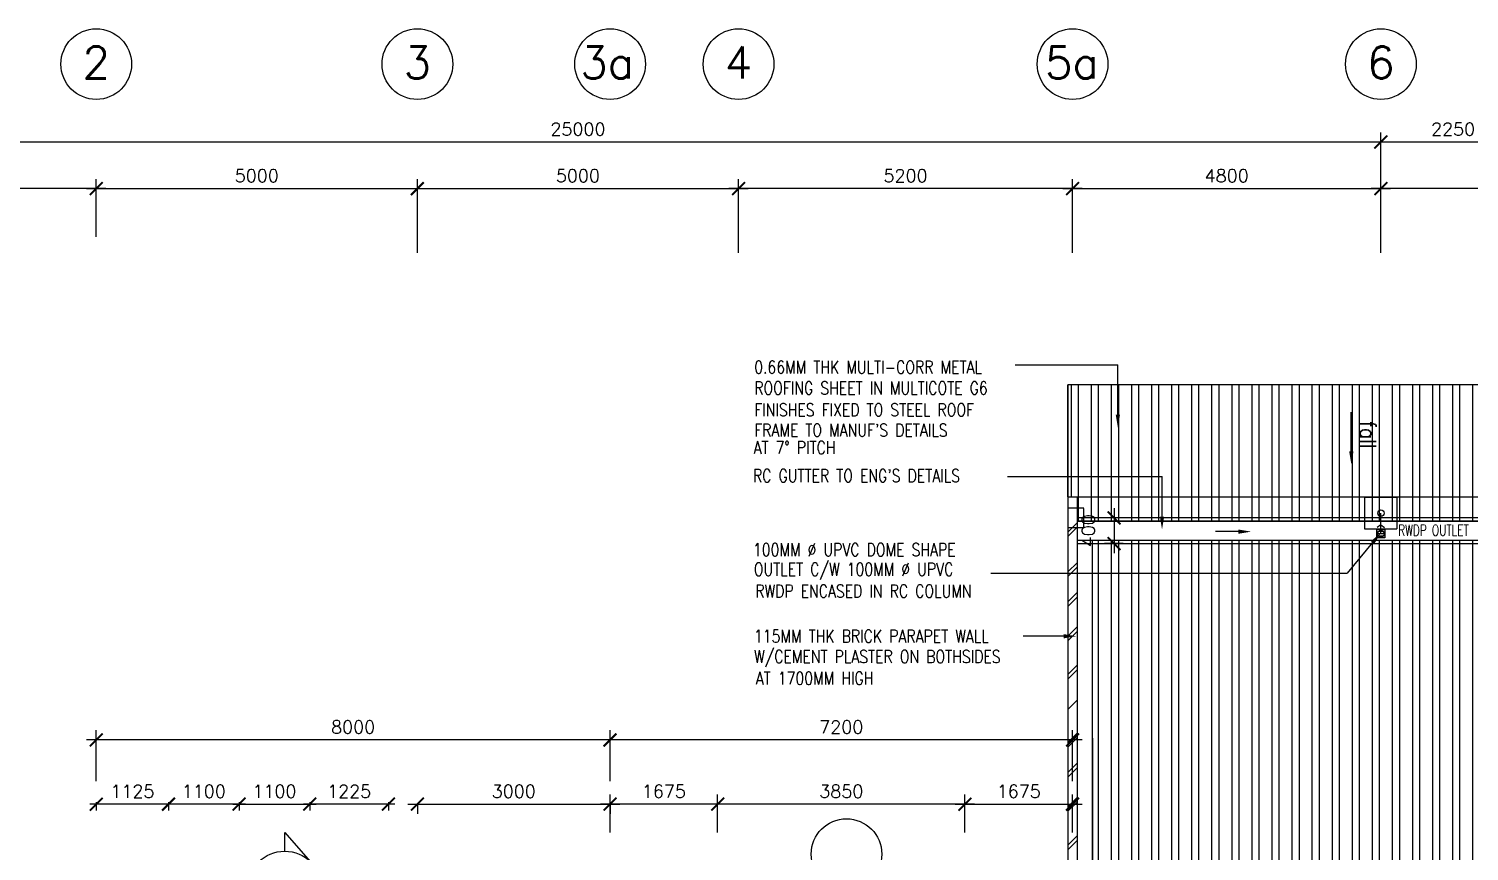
# Model space of a CAD drawing. Extents: x 2266480 to 2405436, y -858634 to -757865.
# Drawn here: x 2283970 to 2306394, y -781690 to -768880 of the extents above; entities that cross this region are included whole.
import ezdxf

# ---------------------------------------------------------------- set-up
doc = ezdxf.new("R2010")
doc.units = 0
doc.header["$LTSCALE"] = 10
doc.header["$MEASUREMENT"] = 0
doc.linetypes.add('DIVIDE', pattern=[1.25, 0.5, -0.25, 0, -0.25, 0, -0.25])
doc.linetypes.add('HIDDEN', pattern=[0.375, 0.25, -0.125])
doc.layers.get('0').update_dxf_attribs({"linetype": 'CONTINUOUS'})
doc.layers.get('DEFPOINTS').update_dxf_attribs({"linetype": 'CONTINUOUS'})
for name, color, linetype in [('AR', 7, 'CONTINUOUS'), ('BEAM', 1, 'HIDDEN'), ('DIM', 7, 'CONTINUOUS'), ('FFL', 7, 'CONTINUOUS'), ('FIT', 5, 'CONTINUOUS'), ('FLASH', 35, 'CONTINUOUS'), ('GRID-T', 7, 'CONTINUOUS'), ('H', 1, 'CONTINUOUS'), ('hatch', 7, 'CONTINUOUS'), ('hatchb', 251, 'CONTINUOUS'), ('LINE', 7, 'CONTINUOUS'), ('PIPE', 5, 'DIVIDE'), ('ROOF', 7, 'CONTINUOUS'), ('RWDP', 145, 'CONTINUOUS'), ('SPEC', 7, 'CONTINUOUS'), ('T25', 7, 'CONTINUOUS'), ('WALL', 2, 'CONTINUOUS'), ('WP', 50, 'DIVIDE')]:
    doc.layers.add(name, color=color, linetype=linetype)
doc.styles.add('ROMANS', font='romans')
doc.styles.get("Standard").update_dxf_attribs({"font": 'ROMANS.SHX'})
doc.dimstyles.new('STANDARD$0', dxfattribs={"dimscale": 0, "dimtxt": 8, "dimasz": 6, "dimexe": 1, "dimexo": 1, "dimgap": 3, "dimtad": 1, "dimdec": 0, "dimlfac": -1, "dimrnd": 1, "dimzin": 0, "dimdsep": 46, "dimtxsty": 'Standard', "dimcen": 0, "dimclrd": 5, "dimclre": 250, "dimadec": 0, "dimazin": 0, "dimtfac": 1, "dimtdec": 4, "dimtofl": 0, "dimtmove": 0, "dimatfit": 3, "dimfxl": 1, "dimtolj": 1, "dimtzin": 0, "dimarcsym": 0})

# ---------------------------------------------------------------- blocks, each defined once
blk = doc.blocks.new('_ARCHTICK')
at = {"color": 0, "linetype": 'ByBlock', "const_width": 0.15}
blk.add_lwpolyline([(-0.5, -0.5), (0.5, 0.5)], dxfattribs=at)
blk = doc.blocks.new('*D95')
at = {"layer": 'DEFPOINTS', "color": 0, "transparency": 16777216}
for p in [(2285019, -779957), (2285019, -780751), (2293019, -780751)]:
    blk.add_point(p, dxfattribs=at)
at = {"layer": 'DIM', "color": 7, "lineweight": -2, "transparency": 16777216}
for p, q in [((2285019, -780601), (2285019, -779807)), ((2293019, -780601), (2293019, -779807)), ((2293169, -779957), (2284869, -779957))]:
    blk.add_line(p, q, dxfattribs=at)
at = {"layer": 'DIM', "color": 7, "lineweight": -2, "transparency": 16777216, "xscale": 200, "yscale": 200, "zscale": 200, "rotation": 180}
blk.add_blockref('_ARCHTICK', (2285019, -779957), dxfattribs=at)
at = {"layer": 'DIM', "color": 7, "lineweight": -2, "transparency": 16777216, "xscale": 200, "yscale": 200, "zscale": 200}
blk.add_blockref('_ARCHTICK', (2293019, -779957), dxfattribs=at)
at = {"layer": 'DIM', "color": 7, "transparency": 16777216, "insert": (2289019, -779757), "char_height": 200, "attachment_point": 5, "style": 'ROMANS'}
blk.add_mtext('\\A1;8000', dxfattribs=at)
blk = doc.blocks.new('*D96')
at = {"layer": 'DEFPOINTS', "color": 0, "transparency": 16777216}
for p in [(2290019, -780825), (2293019, -780825), (2293019, -780957)]:
    blk.add_point(p, dxfattribs=at)
at = {"layer": 'DIM', "color": 7, "lineweight": -2, "transparency": 16777216}
for p, q in [((2289869, -780957), (2293169, -780957)), ((2290019, -780975), (2290019, -781107)), ((2293019, -780975), (2293019, -781107))]:
    blk.add_line(p, q, dxfattribs=at)
at = {"layer": 'DIM', "color": 7, "lineweight": -2, "transparency": 16777216, "xscale": 200, "yscale": 200, "zscale": 200, "rotation": 180}
blk.add_blockref('_ARCHTICK', (2290019, -780957), dxfattribs=at)
at = {"layer": 'DIM', "color": 7, "lineweight": -2, "transparency": 16777216, "xscale": 200, "yscale": 200, "zscale": 200}
blk.add_blockref('_ARCHTICK', (2293019, -780957), dxfattribs=at)
at = {"layer": 'DIM', "color": 7, "transparency": 16777216, "insert": (2291519, -780757), "char_height": 200, "attachment_point": 5, "style": 'ROMANS'}
blk.add_mtext('\\A1;3000', dxfattribs=at)
blk = doc.blocks.new('*D99')
at = {"layer": 'DEFPOINTS', "color": 0, "transparency": 16777216}
for p in [(2293019, -779957), (2293019, -780751), (2300219, -780751)]:
    blk.add_point(p, dxfattribs=at)
at = {"layer": 'DIM', "color": 7, "lineweight": -2, "transparency": 16777216}
for p, q in [((2293019, -780601), (2293019, -779807)), ((2300219, -780601), (2300219, -779807)), ((2300369, -779957), (2292869, -779957))]:
    blk.add_line(p, q, dxfattribs=at)
at = {"layer": 'DIM', "color": 7, "lineweight": -2, "transparency": 16777216, "xscale": 200, "yscale": 200, "zscale": 200}
for p, rotation in [((2293019, -779957), 179.9999999999982), ((2300219, -779957), 359.9999999999982)]:
    blk.add_blockref('_ARCHTICK', p, dxfattribs=dict(at, rotation=rotation))
at = {"layer": 'DIM', "color": 7, "transparency": 16777216, "insert": (2296619, -779757), "char_height": 200, "attachment_point": 5, "style": 'ROMANS'}
blk.add_mtext('\\A1;7200', dxfattribs=at)
blk = doc.blocks.new('*D151')
at = {"layer": 'DEFPOINTS', "color": 0, "transparency": 16777216}
for p in [(2305019, -770644), (2305019, -771835), (2307269, -771835)]:
    blk.add_point(p, dxfattribs=at)
at = {"layer": 'DIM', "color": 7, "lineweight": -2, "transparency": 16777216}
for p, q in [((2305019, -771685), (2305019, -770494)), ((2307269, -771685), (2307269, -770494)), ((2307419, -770644), (2304869, -770644))]:
    blk.add_line(p, q, dxfattribs=at)
at = {"layer": 'DIM', "color": 7, "lineweight": -2, "transparency": 16777216, "xscale": 200, "yscale": 200, "zscale": 200}
for p, rotation in [((2305019, -770644), 180.0000000117542), ((2307269, -770644), 1.175419761523244e-08)]:
    blk.add_blockref('_ARCHTICK', p, dxfattribs=dict(at, rotation=rotation))
at = {"layer": 'DIM', "color": 7, "transparency": 16777216, "insert": (2306144, -770444), "char_height": 200, "attachment_point": 5, "rotation": 0, "style": 'ROMANS'}
blk.add_mtext('\\A1;2250', dxfattribs=at)
blk = doc.blocks.new('*D152')
at = {"layer": 'DEFPOINTS', "color": 0, "transparency": 16777216}
for p in [(2280019, -770644), (2280019, -772191), (2305019, -772191)]:
    blk.add_point(p, dxfattribs=at)
at = {"layer": 'DIM', "color": 7, "lineweight": -2, "transparency": 16777216}
for p, q in [((2280019, -772041), (2280019, -770494)), ((2305019, -772041), (2305019, -770494)), ((2305169, -770644), (2279869, -770644))]:
    blk.add_line(p, q, dxfattribs=at)
at = {"layer": 'DIM', "color": 7, "lineweight": -2, "transparency": 16777216, "xscale": 200, "yscale": 200, "zscale": 200}
for p, rotation in [((2280019, -770644), 180.0000000117521), ((2305019, -770644), 1.175219921378812e-08)]:
    blk.add_blockref('_ARCHTICK', p, dxfattribs=dict(at, rotation=rotation))
at = {"layer": 'DIM', "color": 7, "transparency": 16777216, "insert": (2292519, -770444), "char_height": 200, "attachment_point": 5, "rotation": 0, "style": 'ROMANS'}
blk.add_mtext('\\A1;25000', dxfattribs=at)
blk = doc.blocks.new('*D153')
at = {"layer": 'DEFPOINTS', "color": 0, "transparency": 16777216}
for p in [(2305019, -771370), (2300219, -772521), (2305019, -772521)]:
    blk.add_point(p, dxfattribs=at)
at = {"layer": 'DIM', "color": 7, "lineweight": -2, "transparency": 16777216}
for p, q in [((2300069, -771370), (2305169, -771370)), ((2300219, -772371), (2300219, -771220)), ((2305019, -772371), (2305019, -771220))]:
    blk.add_line(p, q, dxfattribs=at)
at = {"layer": 'DIM', "color": 7, "lineweight": -2, "transparency": 16777216, "xscale": 200, "yscale": 200, "zscale": 200, "rotation": 180}
blk.add_blockref('_ARCHTICK', (2300219, -771370), dxfattribs=at)
at = {"layer": 'DIM', "color": 7, "lineweight": -2, "transparency": 16777216, "xscale": 200, "yscale": 200, "zscale": 200}
blk.add_blockref('_ARCHTICK', (2305019, -771370), dxfattribs=at)
at = {"layer": 'DIM', "color": 7, "transparency": 16777216, "insert": (2302619, -771170), "char_height": 200, "attachment_point": 5, "style": 'ROMANS'}
blk.add_mtext('\\A1;4800', dxfattribs=at)
blk = doc.blocks.new('*D154')
at = {"layer": 'DEFPOINTS', "color": 0, "transparency": 16777216}
for p in [(2295019, -771370), (2295019, -772521), (2300219, -772521)]:
    blk.add_point(p, dxfattribs=at)
at = {"layer": 'DIM', "color": 7, "lineweight": -2, "transparency": 16777216}
for p, q in [((2300369, -771370), (2294869, -771370)), ((2295019, -772371), (2295019, -771220)), ((2300219, -772371), (2300219, -771220))]:
    blk.add_line(p, q, dxfattribs=at)
at = {"layer": 'DIM', "color": 7, "lineweight": -2, "transparency": 16777216, "xscale": 200, "yscale": 200, "zscale": 200}
for p, rotation in [((2295019, -771370), 180.0000000117561), ((2300219, -771370), 1.175611608061899e-08)]:
    blk.add_blockref('_ARCHTICK', p, dxfattribs=dict(at, rotation=rotation))
at = {"layer": 'DIM', "color": 7, "transparency": 16777216, "insert": (2297619, -771170), "char_height": 200, "attachment_point": 5, "rotation": 0, "style": 'ROMANS'}
blk.add_mtext('\\A1;5200', dxfattribs=at)
blk = doc.blocks.new('*D155')
at = {"layer": 'DEFPOINTS', "color": 0, "transparency": 16777216}
for p in [(2290019, -771370), (2285019, -772270), (2290019, -772270)]:
    blk.add_point(p, dxfattribs=at)
at = {"layer": 'DIM', "color": 7, "lineweight": -2, "transparency": 16777216}
for p, q in [((2284869, -771370), (2290169, -771370)), ((2285019, -772120), (2285019, -771220)), ((2290019, -772120), (2290019, -771220))]:
    blk.add_line(p, q, dxfattribs=at)
at = {"layer": 'DIM', "color": 7, "lineweight": -2, "transparency": 16777216, "xscale": 200, "yscale": 200, "zscale": 200, "rotation": 180}
blk.add_blockref('_ARCHTICK', (2285019, -771370), dxfattribs=at)
at = {"layer": 'DIM', "color": 7, "lineweight": -2, "transparency": 16777216, "xscale": 200, "yscale": 200, "zscale": 200}
blk.add_blockref('_ARCHTICK', (2290019, -771370), dxfattribs=at)
at = {"layer": 'DIM', "color": 7, "transparency": 16777216, "insert": (2287519, -771170), "char_height": 200, "attachment_point": 5, "style": 'ROMANS'}
blk.add_mtext('\\A1;5000', dxfattribs=at)
blk = doc.blocks.new('*D156')
at = {"layer": 'DEFPOINTS', "color": 0, "transparency": 16777216}
for p in [(2295019, -771370), (2290019, -772521), (2295019, -772521)]:
    blk.add_point(p, dxfattribs=at)
at = {"layer": 'DIM', "color": 7, "lineweight": -2, "transparency": 16777216}
for p, q in [((2289869, -771370), (2295169, -771370)), ((2290019, -772371), (2290019, -771220)), ((2295019, -772371), (2295019, -771220))]:
    blk.add_line(p, q, dxfattribs=at)
at = {"layer": 'DIM', "color": 7, "lineweight": -2, "transparency": 16777216, "xscale": 200, "yscale": 200, "zscale": 200, "rotation": 180}
blk.add_blockref('_ARCHTICK', (2290019, -771370), dxfattribs=at)
at = {"layer": 'DIM', "color": 7, "lineweight": -2, "transparency": 16777216, "xscale": 200, "yscale": 200, "zscale": 200}
blk.add_blockref('_ARCHTICK', (2295019, -771370), dxfattribs=at)
at = {"layer": 'DIM', "color": 7, "transparency": 16777216, "insert": (2292519, -771170), "char_height": 200, "attachment_point": 5, "style": 'ROMANS'}
blk.add_mtext('\\A1;5000', dxfattribs=at)
blk = doc.blocks.new('*D157')
at = {"layer": 'DEFPOINTS', "color": 0, "transparency": 16777216}
for p in [(2280019, -771370), (2280019, -772270), (2285019, -772270)]:
    blk.add_point(p, dxfattribs=at)
at = {"layer": 'DIM', "color": 7, "lineweight": -2, "transparency": 16777216}
for p, q in [((2285169, -771370), (2279869, -771370)), ((2280019, -772120), (2280019, -771220)), ((2285019, -772120), (2285019, -771220))]:
    blk.add_line(p, q, dxfattribs=at)
at = {"layer": 'DIM', "color": 7, "lineweight": -2, "transparency": 16777216, "xscale": 200, "yscale": 200, "zscale": 200}
for p, rotation in [((2280019, -771370), 179.99999998825), ((2285019, -771370), 359.99999998825)]:
    blk.add_blockref('_ARCHTICK', p, dxfattribs=dict(at, rotation=rotation))
at = {"layer": 'DIM', "color": 7, "transparency": 16777216, "insert": (2282519, -771170), "char_height": 200, "attachment_point": 5, "rotation": 360, "style": 'ROMANS'}
blk.add_mtext('\\A1;5000', dxfattribs=at)
blk = doc.blocks.new('*D160')
at = {"layer": 'DEFPOINTS', "color": 0, "transparency": 16777216}
for p in [(2305019, -771370), (2305019, -772220), (2310519, -772220)]:
    blk.add_point(p, dxfattribs=at)
at = {"layer": 'DIM', "color": 7, "lineweight": -2, "transparency": 16777216}
for p, q in [((2310669, -771370), (2304869, -771370)), ((2305019, -772070), (2305019, -771220)), ((2310519, -772070), (2310519, -771220))]:
    blk.add_line(p, q, dxfattribs=at)
at = {"layer": 'DIM', "color": 7, "lineweight": -2, "transparency": 16777216, "xscale": 200, "yscale": 200, "zscale": 200}
for p, rotation in [((2305019, -771370), 179.9999999882497), ((2310519, -771370), 359.9999999882497)]:
    blk.add_blockref('_ARCHTICK', p, dxfattribs=dict(at, rotation=rotation))
at = {"layer": 'DIM', "color": 7, "transparency": 16777216, "insert": (2307769, -771170), "char_height": 200, "attachment_point": 5, "rotation": 360, "style": 'ROMANS'}
blk.add_mtext('\\A1;5500', dxfattribs=at)
blk = doc.blocks.new('*D162')
at = {"layer": 'DEFPOINTS', "color": 0, "transparency": 16777216}
for p in [(2300219, -780957), (2298544, -781548), (2300219, -781548)]:
    blk.add_point(p, dxfattribs=at)
at = {"layer": 'DIM', "color": 7, "lineweight": -2, "transparency": 16777216}
for p, q in [((2298544, -781398), (2298544, -780807)), ((2300219, -781398), (2300219, -780807)), ((2298394, -780957), (2300369, -780957))]:
    blk.add_line(p, q, dxfattribs=at)
at = {"layer": 'DIM', "color": 7, "lineweight": -2, "transparency": 16777216, "xscale": 200, "yscale": 200, "zscale": 200, "rotation": 180}
blk.add_blockref('_ARCHTICK', (2298544, -780957), dxfattribs=at)
at = {"layer": 'DIM', "color": 7, "lineweight": -2, "transparency": 16777216, "xscale": 200, "yscale": 200, "zscale": 200}
blk.add_blockref('_ARCHTICK', (2300219, -780957), dxfattribs=at)
at = {"layer": 'DIM', "color": 7, "transparency": 16777216, "insert": (2299382, -780757), "char_height": 200, "attachment_point": 5, "style": 'ROMANS'}
blk.add_mtext('\\A1;1675', dxfattribs=at)
blk = doc.blocks.new('*D163')
at = {"layer": 'DEFPOINTS', "color": 0, "transparency": 16777216}
for p in [(2294694, -780957), (2294694, -781548), (2298544, -781548)]:
    blk.add_point(p, dxfattribs=at)
at = {"layer": 'DIM', "color": 7, "lineweight": -2, "transparency": 16777216}
for p, q in [((2294694, -781398), (2294694, -780807)), ((2298544, -781398), (2298544, -780807)), ((2298694, -780957), (2294544, -780957))]:
    blk.add_line(p, q, dxfattribs=at)
at = {"layer": 'DIM', "color": 7, "lineweight": -2, "transparency": 16777216, "xscale": 200, "yscale": 200, "zscale": 200}
for p, rotation in [((2294694, -780957), 179.9999999882433), ((2298544, -780957), 359.9999999882433)]:
    blk.add_blockref('_ARCHTICK', p, dxfattribs=dict(at, rotation=rotation))
at = {"layer": 'DIM', "color": 7, "transparency": 16777216, "insert": (2296619, -780757), "char_height": 200, "attachment_point": 5, "rotation": 360, "style": 'ROMANS'}
blk.add_mtext('\\A1;3850', dxfattribs=at)
blk = doc.blocks.new('*D164')
at = {"layer": 'DEFPOINTS', "color": 0, "transparency": 16777216}
for p in [(2293019, -780957), (2293019, -781548), (2294694, -781548)]:
    blk.add_point(p, dxfattribs=at)
at = {"layer": 'DIM', "color": 7, "lineweight": -2, "transparency": 16777216}
for p, q in [((2293019, -781398), (2293019, -780807)), ((2294694, -781398), (2294694, -780807)), ((2294844, -780957), (2292869, -780957))]:
    blk.add_line(p, q, dxfattribs=at)
at = {"layer": 'DIM', "color": 7, "lineweight": -2, "transparency": 16777216, "xscale": 200, "yscale": 200, "zscale": 200}
for p, rotation in [((2293019, -780957), 179.9999999882447), ((2294694, -780957), 359.9999999882447)]:
    blk.add_blockref('_ARCHTICK', p, dxfattribs=dict(at, rotation=rotation))
at = {"layer": 'DIM', "color": 7, "transparency": 16777216, "insert": (2293857, -780757), "char_height": 200, "attachment_point": 5, "rotation": 360, "style": 'ROMANS'}
blk.add_mtext('\\A1;1675', dxfattribs=at)
blk = doc.blocks.new('*D125')
at = {"layer": 'DEFPOINTS', "color": 0, "transparency": 16777216}
for p in [(2301156, -776499), (2300866, -776899), (2301156, -776899, 0)]:
    blk.add_point(p, dxfattribs=at)
at = {"layer": 'RWDP', "color": 7, "lineweight": -2, "transparency": 16777216}
for p, q in [((2301006, -776499), (2300716, -776499)), ((2300866, -776349), (2300866, -777049)), ((2301006, -776899), (2300716, -776899))]:
    blk.add_line(p, q, dxfattribs=at)
at = {"layer": 'RWDP', "color": 7, "lineweight": -2, "transparency": 16777216, "xscale": 200, "yscale": 200, "zscale": 200}
for p, rotation in [((2300866, -776499), 90), ((2300866, -776899), 270)]:
    blk.add_blockref('_ARCHTICK', p, dxfattribs=dict(at, rotation=rotation))
at = {"layer": 'RWDP', "color": 7, "transparency": 16777216, "insert": (2300466, -776699), "char_height": 200, "attachment_point": 5, "rotation": 90, "style": 'ROMANS'}
blk.add_mtext('\\A1;400', dxfattribs=at)
blk = doc.blocks.new('100FT')
at = {"layer": 'PIPE', "linetype": 'Continuous'}
blk.add_circle((0, 0), 50, dxfattribs=at)
at = {"layer": 'WP', "linetype": 'Continuous'}
for p, q in [((-37, 34), (37, 34)), ((-50, -3), (50, -3)), ((-34, -37), (34, -37))]:
    blk.add_line(p, q, dxfattribs=at)
blk = doc.blocks.new('A$C7CE3714C')
at = {"layer": 'FIT'}
blk.add_lwpolyline([(0, 0), (126, 0), (126, 126), (0, 126)], close=True, dxfattribs=at)
at = {"layer": 'FIT', "xscale": -1}
blk.add_blockref('100FT', (63, 66), dxfattribs=at)
blk = doc.blocks.new('*D205')
at = {"layer": 'DEFPOINTS', "color": 0, "transparency": 16777216}
for p in [(2285019.4118, -780824.8089), (2286144.4118, -780824.8089), (2285019.4118, -780957.3512)]:
    blk.add_point(p, dxfattribs=at)
at = {"layer": 'DIM', "color": 7, "lineweight": -2, "transparency": 16777216}
for p, q in [((2286244.4118, -780957.3512), (2284919.4118, -780957.3512)), ((2285019.4118, -780924.8089), (2285019.4118, -781057.3512)), ((2286144.4118, -780924.8089), (2286144.4118, -781057.3512))]:
    blk.add_line(p, q, dxfattribs=at)
at = {"layer": 'DIM', "color": 7, "lineweight": -2, "transparency": 16777216, "xscale": 200, "yscale": 200, "zscale": 200, "rotation": 180}
blk.add_blockref('_ARCHTICK', (2285019.4118, -780957.3512), dxfattribs=at)
at = {"layer": 'DIM', "color": 7, "lineweight": -2, "transparency": 16777216, "xscale": 200, "yscale": 200, "zscale": 200}
blk.add_blockref('_ARCHTICK', (2286144.4118, -780957.3512), dxfattribs=at)
at = {"layer": 'DIM', "color": 7, "transparency": 16777216, "insert": (2285581.9118, -780757.3512), "char_height": 200, "attachment_point": 5, "style": 'ROMANS'}
blk.add_mtext('\\A1;1125', dxfattribs=at)
blk = doc.blocks.new('*D206')
at = {"layer": 'DEFPOINTS', "color": 0, "transparency": 16777216}
for p in [(2286144, -780825), (2287244, -780825), (2286144, -780957)]:
    blk.add_point(p, dxfattribs=at)
at = {"layer": 'DIM', "color": 7, "lineweight": -2, "transparency": 16777216}
for p, q in [((2287344, -780957), (2286044, -780957)), ((2286144, -780925), (2286144, -781057)), ((2287244, -780925), (2287244, -781057))]:
    blk.add_line(p, q, dxfattribs=at)
at = {"layer": 'DIM', "color": 7, "lineweight": -2, "transparency": 16777216, "xscale": 200, "yscale": 200, "zscale": 200, "rotation": 180}
blk.add_blockref('_ARCHTICK', (2286144, -780957), dxfattribs=at)
at = {"layer": 'DIM', "color": 7, "lineweight": -2, "transparency": 16777216, "xscale": 200, "yscale": 200, "zscale": 200}
blk.add_blockref('_ARCHTICK', (2287244, -780957), dxfattribs=at)
at = {"layer": 'DIM', "color": 7, "transparency": 16777216, "insert": (2286694, -780757), "char_height": 200, "attachment_point": 5, "style": 'ROMANS'}
blk.add_mtext('\\A1;1100', dxfattribs=at)
blk = doc.blocks.new('*D207')
at = {"layer": 'DEFPOINTS', "color": 0, "transparency": 16777216}
for p in [(2287244, -780825), (2288344, -780825), (2288344, -780957)]:
    blk.add_point(p, dxfattribs=at)
at = {"layer": 'DIM', "color": 7, "lineweight": -2, "transparency": 16777216}
for p, q in [((2287144, -780957), (2288444, -780957)), ((2287244, -780925), (2287244, -781057)), ((2288344, -780925), (2288344, -781057))]:
    blk.add_line(p, q, dxfattribs=at)
at = {"layer": 'DIM', "color": 7, "lineweight": -2, "transparency": 16777216, "xscale": 200, "yscale": 200, "zscale": 200, "rotation": 180}
blk.add_blockref('_ARCHTICK', (2287244, -780957), dxfattribs=at)
at = {"layer": 'DIM', "color": 7, "lineweight": -2, "transparency": 16777216, "xscale": 200, "yscale": 200, "zscale": 200}
blk.add_blockref('_ARCHTICK', (2288344, -780957), dxfattribs=at)
at = {"layer": 'DIM', "color": 7, "transparency": 16777216, "insert": (2287794, -780757), "char_height": 200, "attachment_point": 5, "style": 'ROMANS'}
blk.add_mtext('\\A1;1100', dxfattribs=at)
blk = doc.blocks.new('*D208')
at = {"layer": 'DEFPOINTS', "color": 0, "transparency": 16777216}
for p in [(2288344, -780825), (2289569, -780825), (2288344, -780957)]:
    blk.add_point(p, dxfattribs=at)
at = {"layer": 'DIM', "color": 7, "lineweight": -2, "transparency": 16777216}
for p, q in [((2289669, -780957), (2288244, -780957)), ((2288344, -780925), (2288344, -781057)), ((2289569, -780925), (2289569, -781057))]:
    blk.add_line(p, q, dxfattribs=at)
at = {"layer": 'DIM', "color": 7, "lineweight": -2, "transparency": 16777216, "xscale": 200, "yscale": 200, "zscale": 200, "rotation": 180}
blk.add_blockref('_ARCHTICK', (2288344, -780957), dxfattribs=at)
at = {"layer": 'DIM', "color": 7, "lineweight": -2, "transparency": 16777216, "xscale": 200, "yscale": 200, "zscale": 200}
blk.add_blockref('_ARCHTICK', (2289569, -780957), dxfattribs=at)
at = {"layer": 'DIM', "color": 7, "transparency": 16777216, "insert": (2288957, -780757), "char_height": 200, "attachment_point": 5, "style": 'ROMANS'}
blk.add_mtext('\\A1;1225', dxfattribs=at)

msp = doc.modelspace()

# ---------------------------------------------------------------- hatches: boundary and pattern name
at = {"layer": 'hatch'}
h = msp.add_hatch(dxfattribs=at)
h.set_pattern_fill('STEEL', color=0, scale=2500, angle=45, style=0)
h.set_pattern_definition([(90, (0, 0), (-312.5, 6e-14), []), (90, (-110.5, 110.5), (-312.5, 6e-14), [])])
h.paths.add_polyline_path([(2300144.4, -774424.1), (2300144.4, -776171), (2300294.4, -776171), (2300294.4, -776548.8), (2325022.9, -776548.8), (2325022.9, -775924.5), (2325194.4, -775921), (2325194.4, -774424.1)])
h = msp.add_hatch(dxfattribs=at)
h.set_pattern_fill('STEEL', color=0, scale=2500, angle=45, style=0)
h.set_pattern_definition([(90, (0, 0), (-312.5, 6e-14), []), (90, (-110.5, 110.5), (-312.5, 6e-14), [])])
h.paths.add_polyline_path([(2300527.4, -776846.7), (2300527.4, -784099.1), (2304419.4, -784099.1), (2304419.4, -783924.1), (2305519.4, -783924.1), (2305519.4, -784274.1), (2334010.3, -784274.1), (2334019.4, -783924.1), (2335194.4, -783924.1), (2335194.4, -780099.1), (2325269.4, -780099.1), (2325269.4, -780149.1), (2325019.4, -780149.1), (2325019.4, -779174.1), (2325194.4, -779174.1), (2325194.4, -776846.7)])

# ---------------------------------------------------------------- linework, layer by layer
at = {"layer": 'AR', "color": 0}
for p, q in [((2287953.3, -781690.4), (2287953.3, -781400.5)), ((2287953.3, -781400.5), (2288715.6, -782268))]:
    msp.add_line(p, q, dxfattribs=at)
for centre, radius in [((2296699.8, -781735.5), 550), ((2287953.3, -782265.4), 575)]:
    msp.add_circle(centre, radius, dxfattribs=at)
at = {"layer": 'BEAM', "color": 0}
msp.add_line((2300294.4, -776171), (2325502.4, -776171), dxfattribs=at)
for points in [[(2304769.4, -776174.1), (2305269.4, -776174.1), (2305269.4, -776674.1), (2304769.4, -776674.1)], [(2300144.4, -776349.1), (2300144.4, -776649.1), (2300394.4, -776649.1), (2300394.4, -776349.1)]]:
    msp.add_lwpolyline(points, close=True, dxfattribs=at)
at = {"layer": 'FLASH', "color": 0}
for p, q in [((2300527.4, -784099.1), (2300527.4, -776846.7)), ((2300527.4, -779932.1), (2300527.4, -784099.1))]:
    msp.add_line(p, q, dxfattribs=at)
at = {"layer": 'GRID-T', "color": 0}
for centre in [(2285019.4, -769430.3), (2290019.4, -769430.3), (2293019.4, -769430.3), (2295019.4, -769430.3), (2300219.4, -769430.3), (2305019.4, -769430.3)]:
    msp.add_circle(centre, 550, dxfattribs=at)
at = {"layer": 'H', "color": 0}
for p, q in [((2300144.4, -776719.1), (2300294.4, -776569.1)), ((2300144.4, -776789.8), (2300294.4, -776639.8)), ((2300144.4, -777341.2), (2300294.4, -777191.2)), ((2300144.4, -777411.9), (2300294.4, -777261.9)), ((2300144.4, -777807.7), (2300294.4, -777657.7)), ((2300144.4, -777878.4), (2300294.4, -777728.4)), ((2300144.4, -778341.9), (2300294.4, -778191.9)), ((2300144.4, -778412.6), (2300294.4, -778262.6)), ((2300144.4, -778939.4), (2300294.4, -778789.4)), ((2300144.4, -779010.1), (2300294.4, -778860.1)), ((2300144.4, -779482.1), (2300294.4, -779332.1)), ((2300144.4, -779997.4), (2300294.4, -779847.4)), ((2300144.4, -780068.2), (2300294.4, -779918.2)), ((2300144.4, -780464), (2300294.4, -780314)), ((2300144.4, -780534.7), (2300294.4, -780384.7)), ((2300144.4, -780998.2), (2300294.4, -780848.2)), ((2300144.4, -781068.9), (2300294.4, -780918.9)), ((2300144.4, -781595.7), (2300294.4, -781445.7)), ((2300144.4, -781666.4), (2300294.4, -781516.4))]:
    msp.add_line(p, q, dxfattribs=at)
at = {"layer": 'hatchb', "color": 0}
msp.add_lwpolyline([(2300144.4, -774424.1), (2300144.4, -776171), (2300294.4, -776171), (2300294.4, -776548.8), (2325022.9, -776548.8), (2325022.9, -775924.5), (2325194.4, -775921), (2325194.4, -774424.1), (2300144.4, -774424.1)], dxfattribs=at)
at = {"layer": 'LINE', "color": 0}
for p, q in [((2299327.5, -774113), (2300924.6, -774113)), ((2300924.6, -774890.6), (2300924.6, -774113)), ((2299204.3, -775853), (2301612.4, -775853)), ((2301612.4, -776479.7), (2301612.4, -775853)), ((2304891.3, -776883.3), (2304493.2, -777360.5)), ((2298945.7, -777360.5), (2304493.2, -777360.5)), ((2300079.5, -778341.9), (2299452.7, -778341.9))]:
    msp.add_line(p, q, dxfattribs=at)
for points in [[(2300957.9, -774890.6), (2300891.3, -774890.6), (2300924.6, -775090.6)], [(2301645.7, -776479.7), (2301579, -776479.7), (2301612.4, -776679.7)], [(2304865.7, -776861.9), (2304916.9, -776904.6), (2305019.4, -776729.7)], [(2300079.5, -778308.6), (2300079.5, -778375.3), (2300279.5, -778341.9)]]:
    msp.add_solid(points, dxfattribs=at)
at = {"layer": 'ROOF', "color": 0}
for p, q in [((2325444.4, -774424.1), (2300144.4, -774424.1)), ((2300144.4, -776171), (2300144.4, -774424.1)), ((2325002.4, -776498.8), (2300294.4, -776498.8)), ((2325269.4, -776548.8), (2300294.4, -776548.8)), ((2300294.4, -776846.7, 0), (2325444.4, -776846.7, 0)), ((2300294.4, -776898.8, 0), (2325444.4, -776898.8, 0))]:
    msp.add_line(p, q, dxfattribs=at)
at = {"layer": 'RWDP', "color": 0}
for p, q in [((2305019.4, -776729.7), (2305019.4, -776424.1)), ((2302800.9, -776712.5), (2302444.8, -776712.5)), ((2305019.4, -776607), (2304963.6, -776650)), ((2305019.4, -776607), (2305075.2, -776650))]:
    msp.add_line(p, q, dxfattribs=at)
msp.add_circle((2305021, -776424.1), 50, dxfattribs=at)
msp.add_solid([(2302800.9, -776745.8), (2302800.9, -776679.1), (2303000.9, -776712.5)], dxfattribs=at)
at = {"layer": 'SPEC', "color": 0}
msp.add_line((2304559.5, -775464.1), (2304559.5, -774854.1), dxfattribs=at)
msp.add_solid([(2304526.2, -775464.1), (2304592.8, -775464.1), (2304559.5, -775664.1)], dxfattribs=at)
at = {"layer": 'WALL', "color": 0}
for p, q in [((2300144.4, -776171), (2300144.4, -783799.1)), ((2300144.4, -776171), (2300294.4, -776171)), ((2300294.4, -783799.1), (2300294.4, -776171))]:
    msp.add_line(p, q, dxfattribs=at)

# ---------------------------------------------------------------- block references
at = {"layer": 'T25', "color": 0, "xscale": -1, "rotation": 180}
msp.add_blockref('A$C7CE3714C', (2304956.4, -776682), dxfattribs=at)

# ---------------------------------------------------------------- texts
at = {"layer": 'FFL', "color": 0, "style": 'ROMANS', "width": 0.8}
for s, p in [('0.66MM THK MULTI-CORR METAL', (2295263.7, -774250.7)), ('ROOFING SHEET IN MULTICOTE G6', (2295263.7, -774576.1)), ('FINISHES FIXED TO STEEL ROOF', (2295263.7, -774915.6)), ("FRAME TO MANUF'S DETAILS", (2295263.7, -775232.5)), ('AT 7%%d PITCH', (2295253.5, -775502.7)), ("RC GUTTER TO ENG'S DETAILS", (2295243.8, -775941.4)), ('100MM %%c UPVC DOME SHAPE ', (2295243.8, -777094.5)), ('OUTLET C/W 100MM %%C UPVC ', (2295256.6, -777398.7)), ('RWDP ENCASED IN RC COLUMN', (2295279.6, -777739.3)), ('115MM THK BRICK PARAPET WALL', (2295259.6, -778441.3)), ('W/CEMENT PLASTER ON BOTHSIDES', (2295259.6, -778758.2)), ('AT 1700MM HIGH', (2295287.8, -779096.3))]:
    msp.add_text(s, height=200, dxfattribs=at).set_placement(p)
at = {"layer": 'GRID-T', "color": 0, "style": 'ROMANS'}
for s, p in [('2', (2284804.2, -769656.1)), ('3', (2289804.2, -769656.1)), ('3a', (2292553.9, -769656.1)), ('4', (2294804.2, -769656.1)), ('5a', (2299790.2, -769656.1)), ('6', (2304804.2, -769656.1))]:
    msp.add_text(s, height=500, dxfattribs=at).set_placement(p)
at = {"layer": 'RWDP', "color": 0, "style": 'ROMANS', "width": 0.7}
msp.add_text('RWDP OUTLET', height=170, dxfattribs=at).set_placement((2305289.8, -776775.9))
at = {"layer": 'SPEC', "color": 0, "style": 'ROMANS', "width": 0.85}
msp.add_text('fall', height=250, rotation=270, dxfattribs=at).set_placement((2304695.4, -774987.9))

# ---------------------------------------------------------------- dimensions: what is measured, and where the dimension line sits
at = {"layer": 'DIM', "color": 0}
for p1, p2, distance, picture, middle in [((2305019.4, -772191.4), (2280019.4, -772191.4), -1547.9, '*D152', (2292519.4, -770443.5)), ((2307269.4, -771835.2), (2305019.4, -771835.2), -1191.7, '*D151', (2306144.4, -770443.5)), ((2285019.4, -772270.1), (2280019.4, -772270.1), -900.2, '*D157', (2282519.4, -771169.9)), ((2285019.4, -772270.1), (2290019.4, -772270.1), 900.2, '*D155', (2287519.4, -771169.9)), ((2290019.4, -772520.5), (2295019.4, -772520.5), 1150.6, '*D156', (2292519.4, -771169.9)), ((2300219.4, -772520.5), (2295019.4, -772520.5), -1150.6, '*D154', (2297619.4, -771169.9)), ((2300219.4, -772520.5), (2305019.4, -772520.5), 1150.6, '*D153', (2302619.4, -771169.9)), ((2310519.4, -772220.5), (2305019.4, -772220.5), -850.6, '*D160', (2307769.4, -771169.9)), ((2293019.4, -780751), (2285019.4, -780751), -793.7, '*D95', (2289019.4, -779757.4)), ((2300219.4, -780751), (2293019.4, -780751), -793.7, '*D99', (2296619.4, -779757.4)), ((2294694.4, -781547.9), (2293019.4, -781547.9), -590.5, '*D164', (2293856.9, -780757.4)), ((2298544.4, -781547.9), (2294694.4, -781547.9), -590.5, '*D163', (2296619.4, -780757.4)), ((2298544.4, -781547.9), (2300219.4, -781547.9), 590.5, '*D162', (2299381.9, -780757.4))]:
    dim = msp.add_aligned_dim(p1=p1, p2=p2, distance=distance, dimstyle='STANDARD$0', override={"dimscale": 100, "dimtxt": 2, "dimasz": 2, "dimexe": 1.5, "dimexo": 1.5, "dimgap": 1, "dimtxsty": 'ROMANS', "dimblk": 'ARCHTICK', "dimdle": 1.5, "dimclrd": 7, "dimclre": 7, "dimclrt": 7, "dimtdec": 0, "dimtmove": 2}, dxfattribs=at)
    dim.commit()
    dim.dimension.update_dxf_attribs({"geometry": picture, "text_midpoint": middle})
for base, p1, p2, picture, middle in [((2285019.4, -780957.4), (2286144.4, -780824.8), (2285019.4, -780824.8), '*D205', (2285581.9, -780757.4)), ((2286144.4, -780957.4), (2287244.4, -780824.8), (2286144.4, -780824.8), '*D206', (2286694.4, -780757.4)), ((2288344.4, -780957.4), (2289569.4, -780824.8), (2288344.4, -780824.8), '*D208', (2288956.9, -780757.4))]:
    dim = msp.add_linear_dim(base=base, p1=p1, p2=p2, dimstyle='STANDARD$0', override={"dimscale": 100, "dimtxt": 2, "dimasz": 2, "dimgap": 1, "dimtxsty": 'ROMANS', "dimblk": 'ARCHTICK', "dimdle": 1, "dimclrd": 7, "dimclre": 7, "dimclrt": 7, "dimtdec": 0, "dimtmove": 2}, dxfattribs=at)
    dim.commit()
    dim.dimension.update_dxf_attribs({"geometry": picture, "text_midpoint": middle})
for base, p1, p2, override, picture, middle in [((2288344.4, -780957.4), (2287244.4, -780824.8), (2288344.4, -780824.8), {"dimscale": 100, "dimtxt": 2, "dimasz": 2, "dimgap": 1, "dimtxsty": 'ROMANS', "dimblk": 'ARCHTICK', "dimdle": 1, "dimclrd": 7, "dimclre": 7, "dimclrt": 7, "dimtdec": 0, "dimtmove": 2}, '*D207', (2287794.4, -780757.4)), ((2293019.4, -780957.4), (2290019.4, -780824.8), (2293019.4, -780824.8), {"dimscale": 100, "dimtxt": 2, "dimasz": 2, "dimexe": 1.5, "dimexo": 1.5, "dimgap": 1, "dimtxsty": 'ROMANS', "dimblk": 'ARCHTICK', "dimdle": 1.5, "dimclrd": 7, "dimclre": 7, "dimclrt": 7, "dimtdec": 0, "dimtmove": 2}, '*D96', (2291519.4, -780757.4))]:
    dim = msp.add_linear_dim(base=base, p1=p1, p2=p2, angle=180, dimstyle='STANDARD$0', override=override, dxfattribs=at)
    dim.commit()
    dim.dimension.update_dxf_attribs({"geometry": picture, "text_midpoint": middle})
at = {"layer": 'RWDP', "color": 0}
dim = msp.add_linear_dim(base=(2300865.9, -776898.8), p1=(2301155.9, -776498.8), p2=(2301155.9, -776898.8, 0), angle=90, dimstyle='STANDARD$0', override={"dimscale": 100, "dimtxt": 2, "dimasz": 2, "dimexe": 1.5, "dimexo": 1.5, "dimgap": 1, "dimtxsty": 'ROMANS', "dimblk": 'ARCHTICK', "dimdle": 1.5, "dimclrd": 7, "dimclre": 7, "dimclrt": 7, "dimtdec": 0, "dimtmove": 2}, dxfattribs=at)
dim.commit()
dim.dimension.update_dxf_attribs({"geometry": '*D125', "text_midpoint": (2300465.9, -776698.8)})

doc.saveas('drawing.dxf')
